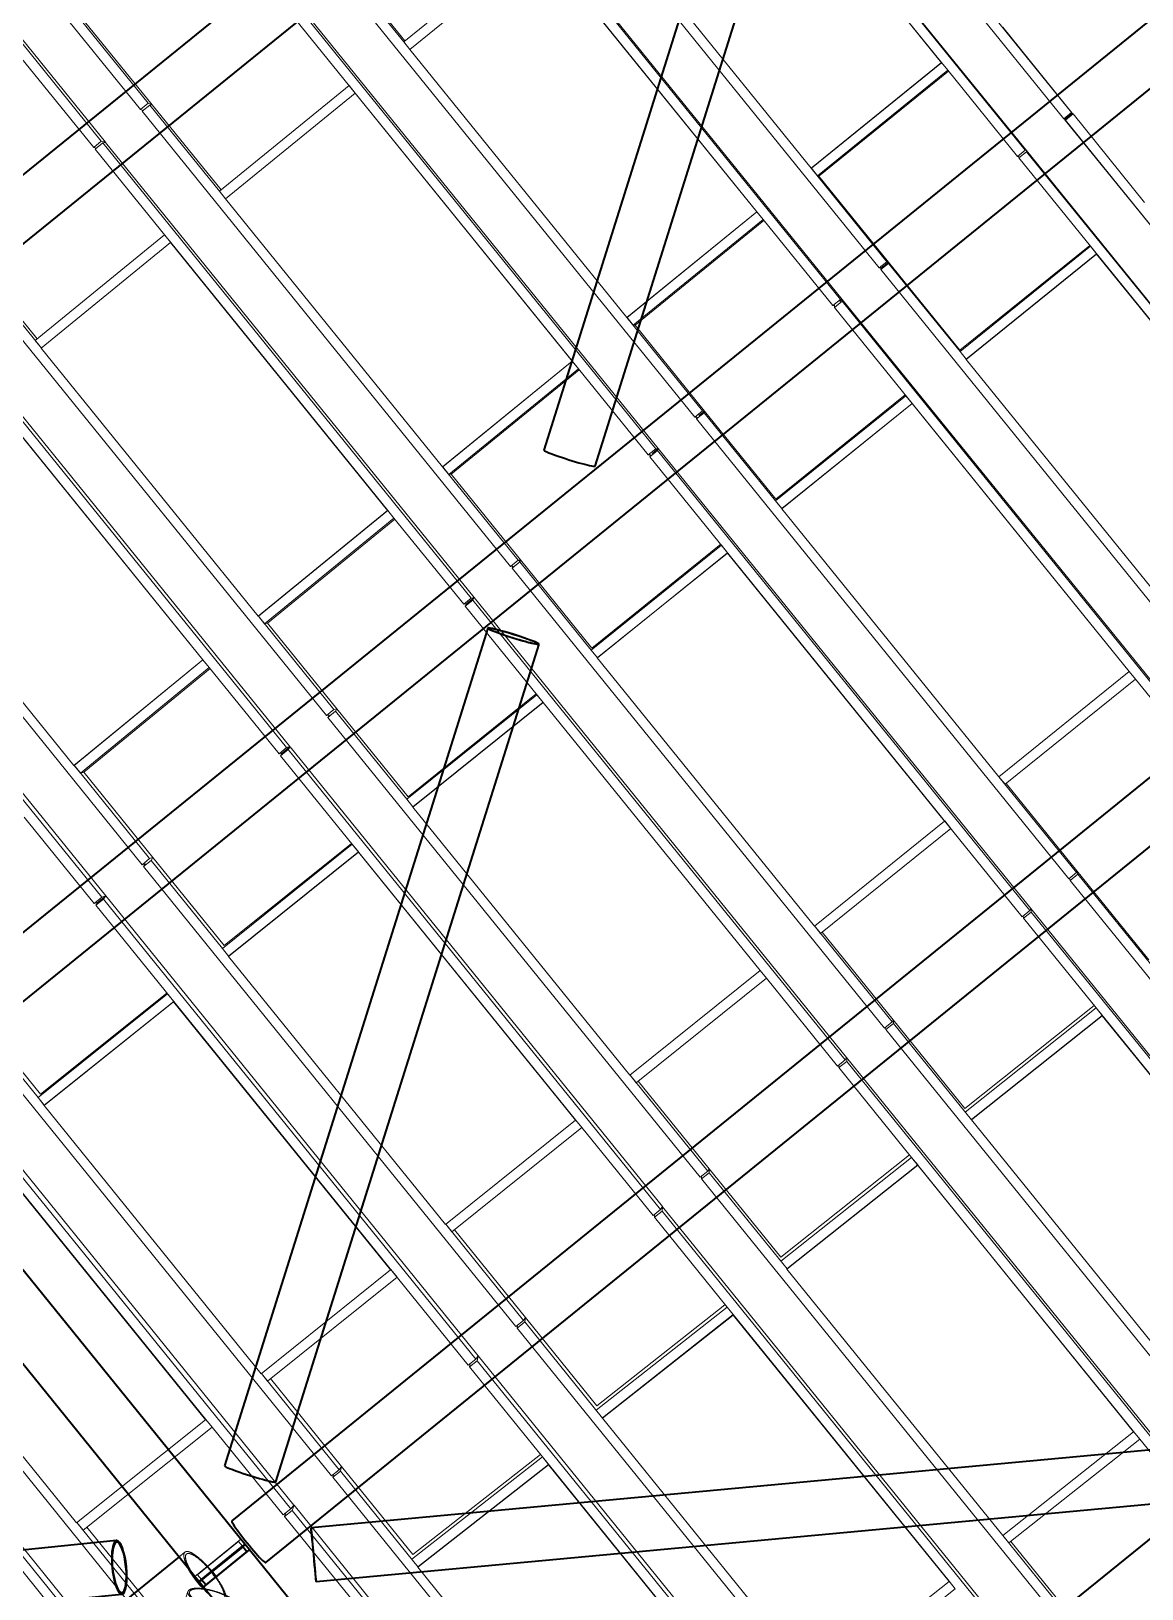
# Model space of a CAD drawing. Header units: millimetres. Extents: x 834681283 to 835686922, y 817551134 to 819407044.
# Drawn here: x 835263870 to 835269501, y 818132411 to 818140307 of the extents above; entities that cross this region are included whole.
import ezdxf

# ---------------------------------------------------------------- set-up
doc = ezdxf.new("R2010")
doc.units = ezdxf.units.MM
doc.header["$LTSCALE"] = 1200
doc.header["$MEASUREMENT"] = 0
doc.linetypes.add('P01-MAGP-P-RF$0$P01_MS_01_N1-FloorPlan-PART2OFUPPERROOFSETTINGOUT$0$BH DASHED2', pattern=[3, 2, -1])
doc.linetypes.add('P01-MAGP-P-RF$0$PHANTOM', pattern=[2.5, 1.25, -0.25, 0.25, -0.25, 0.25, -0.25])
for name, color, linetype, lineweight in [('P01-MAGP-P-RF$0$MMH053__', 253, 'P01-MAGP-P-RF$0$PHANTOM', 40), ('P01-MAGP-P-RF$0$P01_MS_01_N1-FloorPlan-PART2OFUPPERROOFSETTINGOUT$0$S-BEAM', 253, 'Continuous', 35), ('P01-MAGP-P-RF$0$P01_MS_01_N1-FloorPlan-PART2OFUPPERROOFSETTINGOUT$0$S-BEAM-HIDN', 253, 'P01-MAGP-P-RF$0$P01_MS_01_N1-FloorPlan-PART2OFUPPERROOFSETTINGOUT$0$BH DASHED2', 18), ('P01-MAGP-P-RF$0$ROOF MESH HALF TONE$0$A-GLAZ', 253, 'Continuous', 9), ('P01-MAGP-P-RF$0$ROOF MESH HALF TONE$0$A-MASS', 253, 'Continuous', 9)]:
    doc.layers.add(name, color=color, linetype=linetype, lineweight=lineweight)

# ---------------------------------------------------------------- blocks, each defined once
blk = doc.blocks.new('P01-MAGP-P-RF$0$P01_MS_01_N1-FloorPlan-PART2OFUPPERROOFSETTINGOUT$0$Circular Hollow Sections - CHS273x10_PSB97-8466645-PART 2 OF  UPPER ROOF SETTING OUT')
at = {"layer": 'P01-MAGP-P-RF$0$P01_MS_01_N1-FloorPlan-PART2OFUPPERROOFSETTINGOUT$0$S-BEAM'}
for p, q in [((47733.9, 44055), (40651.8, 39096)), ((40808.4, 38872.4), (47890.5, 43831.4))]:
    blk.add_line(p, q, dxfattribs=at)
blk.add_ellipse((40730.1, 38984.2), major_axis=(-78.3, 111.8), ratio=0.07479, start_param=0, end_param=3.141593, dxfattribs=at)
blk = doc.blocks.new('P01-MAGP-P-RF$0$P01_MS_01_N1-FloorPlan-PART2OFUPPERROOFSETTINGOUT$0$Circular Hollow Sections - CHS273x8_PSB100-8474948-PART 2 OF  UPPER ROOF SETTING OUT')
at = {"layer": 'P01-MAGP-P-RF$0$P01_MS_01_N1-FloorPlan-PART2OFUPPERROOFSETTINGOUT$0$S-BEAM'}
for p, q in [((42262.2, 43519.3), (40634.6, 39376.2)), ((40888.7, 39276.4), (42516.3, 43419.4))]:
    blk.add_line(p, q, dxfattribs=at)
for centre, major_axis, start_param, end_param in [((42389.2, 43469.3), (-127, 49.9), 0, 3.141593), ((42389.2, 43469.3), (-127, 49.9), 3.141593, 6.283185), ((42389.2, 43469.3), (-119.6, 47), 0, 3.141593), ((42389.2, 43469.3), (-119.6, 47), 3.141593, 6.283185), ((40761.6, 39326.3), (-127, 49.9), 0, 3.141593)]:
    blk.add_ellipse(centre, major_axis=major_axis, ratio=0.062612, start_param=start_param, end_param=end_param, dxfattribs=at)
blk = doc.blocks.new('P01-MAGP-P-RF$0$P01_MS_01_N1-FloorPlan-PART2OFUPPERROOFSETTINGOUT$0$Circular Hollow Sections - CHS273x10_PSB97-8448791-PART 2 OF  UPPER ROOF SETTING OUT')
at = {"layer": 'P01-MAGP-P-RF$0$P01_MS_01_N1-FloorPlan-PART2OFUPPERROOFSETTINGOUT$0$S-BEAM'}
for p, q in [((46028.2, 46504), (38938, 41539.4)), ((39094.6, 41315.8), (46184.8, 46280.4))]:
    blk.add_line(p, q, dxfattribs=at)
blk = doc.blocks.new('P01-MAGP-P-RF$0$P01_MS_01_N1-FloorPlan-PART2OFUPPERROOFSETTINGOUT$0$Circular Hollow Sections - CHS273x8_PSB100-8473369-PART 2 OF  UPPER ROOF SETTING OUT')
at = {"layer": 'P01-MAGP-P-RF$0$P01_MS_01_N1-FloorPlan-PART2OFUPPERROOFSETTINGOUT$0$S-BEAM'}
for p, q in [((40062.1, 39036.1), (35692, 38900.7)), ((35700.5, 38627.8), (40070.6, 38763.2))]:
    blk.add_line(p, q, dxfattribs=at)
for centre, major_axis, start_param, end_param in [((40066.3, 38899.6), (-4.2, 136.4), 0, 3.141593), ((40066.3, 38899.6), (-4, 128.4), 0, 3.141593), ((40066.3, 38899.6), (-4.2, 136.4), 3.141593, 6.283185), ((40066.3, 38899.6), (-4, 128.4), 3.141593, 6.283185), ((35696.3, 38764.2), (-4.2, 136.4), 0, 3.141593)]:
    blk.add_ellipse(centre, major_axis=major_axis, ratio=0.265551, start_param=start_param, end_param=end_param, dxfattribs=at)
blk = doc.blocks.new('P01-MAGP-P-RF$0$P01_MS_01_N1-FloorPlan-PART2OFUPPERROOFSETTINGOUT$0$Circular Hollow Sections - CHS273x8_PSB100-8474975-PART 2 OF  UPPER ROOF SETTING OUT')
at = {"layer": 'P01-MAGP-P-RF$0$P01_MS_01_N1-FloorPlan-PART2OFUPPERROOFSETTINGOUT$0$S-BEAM'}
for p, q in [((44236.4, 48544.8), (42608.2, 44400)), ((42862.3, 44300.2), (44490.5, 48445))]:
    blk.add_line(p, q, dxfattribs=at)
for centre, major_axis, start_param, end_param in [((44363.5, 48494.9), (-127, 49.9), 0, 3.141593), ((44363.5, 48494.9), (-127, 49.9), 3.141593, 6.283185), ((44363.5, 48494.9), (-119.6, 47), 0, 3.141593), ((44363.5, 48494.9), (-119.6, 47), 3.141593, 6.283185), ((42735.2, 44350.1), (-127, 49.9), 0, 3.141593)]:
    blk.add_ellipse(centre, major_axis=major_axis, ratio=0.063159, start_param=start_param, end_param=end_param, dxfattribs=at)
blk = doc.blocks.new('P01-MAGP-P-RF$0$P01_MS_01_N1-FloorPlan-PART2OFUPPERROOFSETTINGOUT$0$Circular Hollow Sections - CHS273x10_PSB97-8466822-PART 2 OF  UPPER ROOF SETTING OUT')
at = {"layer": 'P01-MAGP-P-RF$0$P01_MS_01_N1-FloorPlan-PART2OFUPPERROOFSETTINGOUT$0$S-BEAM'}
for p, q in [((44312.6, 48946.1), (37209.2, 43972.2)), ((37365.8, 43748.6), (44469.1, 48722.4))]:
    blk.add_line(p, q, dxfattribs=at)
blk = doc.blocks.new('P01-MAGP-P-RF$0$P01_MS_01_N1-FloorPlan-PART2OFUPPERROOFSETTINGOUT$0$Circular Hollow Sections - CHS323_9x12_5_PSB99-8466714-PART 2 OF  UPPER ROOF SETTING OUT')
at = {"layer": 'P01-MAGP-P-RF$0$P01_MS_01_N1-FloorPlan-PART2OFUPPERROOFSETTINGOUT$0$S-BEAM'}
blk.add_line((40372.5, 38931.5), (33298.5, 33978.3), dxfattribs=at)
for major_axis, start_param, end_param in [((-92.9, 132.7), 1.034967, 2.106644), ((-85.7, 122.4), 1.216416, 1.92522), ((-85.7, 122.4), 4.485297, 4.723866), ((-92.9, 132.7), 4.504307, 4.723066)]:
    blk.add_ellipse((40496.9, 38821), major_axis=major_axis, ratio=0.27754, start_param=start_param, end_param=end_param, dxfattribs=at)
at = {"layer": 'P01-MAGP-P-RF$0$P01_MS_01_N1-FloorPlan-PART2OFUPPERROOFSETTINGOUT$0$S-BEAM-HIDN'}
blk.add_line((40404.1, 38953.7), (40372.5, 38931.6), dxfattribs=at)
for major_axis, start_param, end_param in [((-92.9, 132.7), 0, 1.031331), ((-85.7, 122.4), 0, 1.207896), ((-92.9, 132.7), 4.723373, 6.283185), ((-85.7, 122.4), 4.724199, 6.283185), ((-85.7, 122.4), 3.141593, 4.484963), ((-92.9, 132.7), 3.141593, 4.504)]:
    blk.add_ellipse((40496.9, 38821), major_axis=major_axis, ratio=0.27754, start_param=start_param, end_param=end_param, dxfattribs=at)
blk = doc.blocks.new('P01-MAGP-P-RF$0$P01_MS_01_N1-FloorPlan-PART2OFUPPERROOFSETTINGOUT$0$Circular Hollow Sections - CHS273x8_PSB100-8475413-PART 2 OF  UPPER ROOF SETTING OUT')
at = {"layer": 'P01-MAGP-P-RF$0$P01_MS_01_N1-FloorPlan-PART2OFUPPERROOFSETTINGOUT$0$S-BEAM'}
for p, q in [((45727.8, 38698.7), (44076.7, 34466.1)), ((44331, 34366.9), (46037.6, 38741.8))]:
    blk.add_line(p, q, dxfattribs=at)
for centre, major_axis, start_param, end_param in [((45910.4, 38791.4), (-127.2, 49.6), 0.667581, 3.141593), ((45910.4, 38791.4), (-119.7, 46.7), 0.699541, 3.141593), ((45910.4, 38791.4), (-119.7, 46.7), 3.141593, 4.543825), ((45910.4, 38791.4), (-127.2, 49.6), 3.141593, 4.548088), ((44203.9, 34416.5), (-127.2, 49.6), 0, 3.141593)]:
    blk.add_ellipse(centre, major_axis=major_axis, ratio=0.151707, start_param=start_param, end_param=end_param, dxfattribs=at)
at = {"layer": 'P01-MAGP-P-RF$0$P01_MS_01_N1-FloorPlan-PART2OFUPPERROOFSETTINGOUT$0$S-BEAM-HIDN'}
blk.add_line((45783.3, 38841), (45727.8, 38698.7), dxfattribs=at)
for major_axis, start_param, end_param in [((-127.2, 49.6), 0, 0.667217), ((-127.2, 49.6), 4.548452, 6.283185), ((-119.7, 46.7), 0, 0.699154), ((-119.7, 46.7), 4.544212, 6.283185)]:
    blk.add_ellipse((45910.4, 38791.4), major_axis=major_axis, ratio=0.151707, start_param=start_param, end_param=end_param, dxfattribs=at)
blk = doc.blocks.new('P01-MAGP-P-RF$0$P01_MS_01_N1-FloorPlan-PART2OFUPPERROOFSETTINGOUT$0$Circular Hollow Sections - CHS273x10_PSB97-8466649-PART 2 OF  UPPER ROOF SETTING OUT')
at = {"layer": 'P01-MAGP-P-RF$0$P01_MS_01_N1-FloorPlan-PART2OFUPPERROOFSETTINGOUT$0$S-BEAM'}
blk.add_line((49460.9, 41601.9), (42372.8, 36638.8), dxfattribs=at)
blk = doc.blocks.new('P01-MAGP-P-RF$0$P01_MS_01_N1-FloorPlan-PART2OFUPPERROOFSETTINGOUT$0$Circular Hollow Sections - CHS273x8_PSB100-8473504-PART 2 OF  UPPER ROOF SETTING OUT')
at = {"layer": 'P01-MAGP-P-RF$0$P01_MS_01_N1-FloorPlan-PART2OFUPPERROOFSETTINGOUT$0$S-BEAM'}
for p, q in [((40325.5, 38550.7), (38553.8, 34044)), ((38900.8, 34180.5), (40626.1, 38569.3))]:
    blk.add_line(p, q, dxfattribs=at)
for centre, major_axis, start_param, end_param in [((40532.2, 38703.4), (-127, 49.9), 0.793555, 2.013897), ((40532.2, 38703.4), (-119.6, 47), 0.825329, 2.014026), ((38680.8, 33994), (-127, 49.9), 0, 1.909005)]:
    blk.add_ellipse(centre, major_axis=major_axis, ratio=0.313625, start_param=start_param, end_param=end_param, dxfattribs=at)
at = {"layer": 'P01-MAGP-P-RF$0$P01_MS_01_N1-FloorPlan-PART2OFUPPERROOFSETTINGOUT$0$S-BEAM-HIDN'}
for p, q in [((40405.1, 38753.3), (40325.5, 38550.8)), ((40626.1, 38569.3), (40659.2, 38653.4)), ((38807.9, 33944.1), (38900.8, 34180.5))]:
    blk.add_line(p, q, dxfattribs=at)
for centre, major_axis, start_param, end_param in [((40532.2, 38703.4), (-127, 49.9), 3.141593, 6.283185), ((40532.2, 38703.4), (-127, 49.9), 0, 0.793191), ((40532.2, 38703.4), (-119.6, 47), 0, 0.824942), ((40532.2, 38703.4), (-119.6, 47), 3.141593, 6.283185), ((40532.2, 38703.4), (-119.6, 47), 2.014414, 3.141593), ((40532.2, 38703.4), (-127, 49.9), 2.014262, 3.141593), ((38680.8, 33994), (-127, 49.9), 1.90937, 3.141593)]:
    blk.add_ellipse(centre, major_axis=major_axis, ratio=0.313625, start_param=start_param, end_param=end_param, dxfattribs=at)
blk = doc.blocks.new('P01-MAGP-P-RF$0$P01_MS_01_N1-FloorPlan-PART2OFUPPERROOFSETTINGOUT$0$Circular Hollow Sections - CHS273x8_PSB100-8475414-PART 2 OF  UPPER ROOF SETTING OUT')
at = {"layer": 'P01-MAGP-P-RF$0$P01_MS_01_N1-FloorPlan-PART2OFUPPERROOFSETTINGOUT$0$S-BEAM'}
for p, q in [((45528, 39134.4), (41050.2, 39032)), ((41056.4, 38759.1), (45534.2, 38861.5))]:
    blk.add_line(p, q, dxfattribs=at)
for centre, major_axis, start_param, end_param in [((45531.1, 38997.9), (-3.1, 136.5), 3.141593, 6.283185), ((41053.3, 38895.6), (-3.1, 136.5), 0, 1.178449), ((41053.3, 38895.6), (-3.1, 136.5), 3.141593, 6.283185), ((41053.3, 38895.6), (-2.9, 128.5), 0, 0.942478), ((41053.3, 38895.6), (-2.9, 128.5), 5.370229, 6.283185), ((41053.3, 38895.6), (-2.9, 128.5), 1.005361, 2.136232), ((41053.3, 38895.6), (-3.1, 136.5), 1.963144, 3.141593), ((41053.3, 38895.6), (-2.9, 128.5), 2.199115, 3.141593), ((41053.3, 38895.6), (-2.9, 128.5), 3.141593, 4.054549)]:
    blk.add_ellipse(centre, major_axis=major_axis, ratio=0.004606, start_param=start_param, end_param=end_param, dxfattribs=at)
at = {"layer": 'P01-MAGP-P-RF$0$P01_MS_01_N1-FloorPlan-PART2OFUPPERROOFSETTINGOUT$0$S-BEAM-HIDN'}
for centre, start_param, end_param in [((45531.1, 38997.9), 5.164296, 5.277825), ((41053.3, 38895.6), 5.164296, 5.277825), ((45531.1, 38997.9), 4.146953, 4.260482), ((41053.3, 38895.6), 4.146953, 4.260482)]:
    blk.add_ellipse(centre, major_axis=(-2.9, 128.5), ratio=0.004606, start_param=start_param, end_param=end_param, dxfattribs=at)
blk = doc.blocks.new('P01-MAGP-P-RF$0$ROOF MESH HALF TONE')
at = {"layer": 'P01-MAGP-P-RF$0$ROOF MESH HALF TONE$0$A-GLAZ', "lineweight": 5}
for p, q in [((38969.2, 48721.5), (40689.3, 46264.6)), ((38758.4, 48576), (40479.4, 46118.3)), ((40500.7, 46110.9), (38779.7, 48568.6)), ((43652.5, 48323.2), (45355, 45891.6)), ((43444.5, 48178.6), (45147.9, 45746.3)), ((45154.5, 45744.4), (43451.2, 48176.7)), ((43403.6, 48149.9), (44756.2, 46218.5)), ((42666.9, 47634), (44369.4, 45202.3)), ((43752.7, 47650.8), (44755.8, 46218.4)), ((44756.4, 46218.2), (43753.3, 47650.6)), ((42417.6, 47460.2), (43770.1, 45529)), ((42458.5, 47489), (44161.7, 45056.8)), ((44171.1, 45055.9), (42467.8, 47488.1)), ((44060.3, 45730.3), (43057.6, 47162.6)), ((42044.1, 46513.3), (42738.2, 47001.8)), ((41681.6, 46944.7), (43384.2, 44512.9)), ((41722.4, 46973.4), (42044.4, 46513.5)), ((41732, 46972.3), (42050.3, 46517.7)), ((42072.3, 46472.7), (42766.3, 46961.2)), ((42766.3, 46961.2), (43769.2, 45529.1)), ((43770.1, 45529), (42767.2, 46961.1)), ((40368.9, 46809.1), (40729.9, 46293.6)), ((40417.4, 46758.5), (40749.1, 46284.8)), ((41431.7, 46770.3), (42812.4, 44798.6)), ((41472.4, 46799), (43175.6, 44366.9)), ((43187.5, 44367.4), (41484.4, 46799.5)), ((40101.4, 46571.3), (40439, 46089.2)), ((42044.1, 46513.3), (42072.5, 46472.9)), ((43074.9, 45040.6), (42072.3, 46472.7)), ((45046.3, 46419.7), (45396, 45920.3)), ((45079.1, 46375.3), (45400.1, 45916.9)), ((40689.3, 46264.6), (40729.9, 46293.6)), ((40737.3, 46284), (40696.6, 46255.3)), ((40729.9, 46293.6), (40749.1, 46284.8)), ((40749.4, 46284.4), (40737.3, 46284)), ((40737.3, 46284), (41059.6, 45823.7)), ((40749.4, 46284.4), (41067.9, 45829.5)), ((41059.5, 45823.6), (41752.2, 46312.3)), ((41780.8, 46271.4), (41752.2, 46312.3)), ((40701.7, 46258.9), (40689.3, 46264.6)), ((40696.6, 46255.3), (42399.3, 43823.4)), ((41087.2, 45782.8), (41780, 46271.4)), ((41781, 46271.4), (41780, 46271.4)), ((41780, 46271.4), (42782.7, 44839.5)), ((44755.8, 46218.4), (44060.3, 45730.3)), ((44060.9, 45730.1), (44756.4, 46218.2)), ((44061.3, 45730.4), (44756.8, 46218.5)), ((44756.4, 46218.2), (44755.8, 46218.4)), ((44785.5, 46177.6), (44756.8, 46218.5)), ((40439, 46089.2), (40479.4, 46118.3)), ((40479.4, 46118.3), (40500.7, 46110.9)), ((44090, 45689.5), (44785.5, 46177.6)), ((44788.3, 46172.6), (44096.3, 45687)), ((44785.1, 46177.3), (45107, 45717.6)), ((40452.2, 46084.6), (40439, 46089.2)), ((40486.3, 46108.8), (40445.6, 46080)), ((40445.6, 46080), (41797.3, 44149.7)), ((40500.8, 46110.7), (40486.3, 46108.8)), ((40486.3, 46108.8), (42189.3, 43676.7)), ((42203.8, 43678.7), (40500.8, 46110.7)), ((45355, 45891.6), (45396, 45920.3)), ((45359.1, 45888.2), (45355, 45891.6)), ((45400.1, 45916.9), (45359.1, 45888.2)), ((45359.2, 45888.1), (45400.1, 45916.8)), ((45363, 45883.4), (45359.2, 45888.1)), ((47080.1, 43430.4), (45359.2, 45888.1)), ((45404, 45912.1), (45363, 45883.4)), ((45363, 45883.4), (47084, 43425.6)), ((45396, 45920.3), (45400.1, 45916.9)), ((45400.1, 45916.8), (45404, 45912.1)), ((45404, 45912.1), (45734.5, 45440)), ((41059.5, 45823.6), (41087.8, 45783.2)), ((42089.8, 44350.8), (41087.2, 45782.8)), ((44060.9, 45730.1), (44060.3, 45730.3)), ((44060.6, 45730.5), (44410.3, 45231)), ((44061.3, 45730.4), (44090, 45689.5)), ((45107, 45717.6), (45147.9, 45746.3)), ((45155.4, 45737.7), (45114.4, 45709.1)), ((45147.9, 45746.3), (45154.5, 45744.3)), ((45154.5, 45744.4), (45155.4, 45737.7)), ((46875.1, 43287.1), (45154.5, 45744.4)), ((45155.4, 45737.7), (46876, 43280.4)), ((44090, 45689.5), (44096.3, 45687)), ((44096.3, 45687), (44417.2, 45228.6)), ((45113.6, 45715.6), (45107, 45717.6)), ((45114.4, 45709.1), (45113.5, 45715.7)), ((45114.4, 45709.1), (46476.3, 43764.2)), ((39711.8, 45565.9), (41414.6, 43133.9)), ((39752.4, 45594.6), (40103.3, 45093.4)), ((39767, 45596.5), (40085.7, 45141.4)), ((40075, 45133.8), (40766, 45622.4)), ((40102.4, 45092.8), (40793.5, 45581.3)), ((40794.6, 45581.5), (40766, 45622.4)), ((40794.7, 45581.5), (40793.5, 45581.3)), ((40793.5, 45581.3), (41796.1, 44149.5)), ((41797.3, 44149.7), (40794.7, 45581.5)), ((43769.2, 45529.1), (43074.9, 45040.6)), ((43075.7, 45040.5), (43770.1, 45529)), ((43076, 45040.7), (43770.3, 45529.2)), ((43104.6, 44999.8), (43799, 45488.3)), ((43802.3, 45483), (43113.8, 44998.6)), ((43770.1, 45529), (43769.2, 45529.1)), ((43799, 45488.3), (43770.3, 45529.2)), ((43798.7, 45488.1), (44120.9, 45028)), ((39499.5, 45418), (41202.5, 42985.9)), ((41219.8, 42989.8), (39516.8, 45421.8)), ((39459, 45389.2), (40810.3, 43459.4)), ((44369.4, 45202.3), (44410.3, 45231)), ((44376.3, 45199.9), (44369.4, 45202.3)), ((44417.2, 45228.6), (44376.3, 45199.9)), ((44376.3, 45199.9), (44417.3, 45228.5)), ((44377.1, 45193.3), (44376.3, 45199.9)), ((44418.1, 45222), (44377.1, 45193.3)), ((44377.1, 45193.3), (46097.9, 42735.7)), ((44410.3, 45231), (44417.2, 45228.6)), ((44417.3, 45228.5), (44747.4, 44757.1)), ((44417.3, 45228.5), (44418.1, 45222)), ((44418.1, 45222), (44748.3, 44750.5)), ((45441.4, 45242), (44747.4, 44757.1)), ((44748.1, 44750.4), (45444.7, 45237.1)), ((44776.8, 44709.4), (45473.3, 45196.2)), ((45473.5, 45196.3), (44776.9, 44709.5)), ((44777, 44709), (45473.5, 45195.7)), ((45473.3, 45196.2), (45444.7, 45237.1)), ((45473.5, 45196.3), (45473.5, 45195.7)), ((45473.5, 45195.7), (46476.4, 43763.5)), ((40075, 45133.8), (40103.3, 45093.4)), ((41105, 43660.9), (40102.4, 45092.8)), ((43075.7, 45040.5), (43074.9, 45040.6)), ((43075.4, 45041), (43425, 44541.6)), ((43076, 45040.7), (43104.6, 44999.8)), ((44120.9, 45028), (44161.7, 45056.8)), ((44130.3, 45027.2), (44120.9, 45028)), ((44169.1, 45047.4), (44128.2, 45018.8)), ((44128.2, 45018.8), (44130.2, 45027.3)), ((44128.2, 45018.8), (45490.4, 43073.4)), ((44171.1, 45055.9), (44157.5, 45046.4)), ((44161.7, 45056.8), (44171.1, 45055.9)), ((44168.6, 45054.1), (44171.2, 45055.9)), ((44171.2, 45055.9), (44169.1, 45047.4)), ((44169.1, 45047.4), (45889.9, 42590)), ((45891.9, 42598.5), (44171.2, 45055.9)), ((43104.6, 44999.8), (43113.8, 44998.6)), ((43113.8, 44998.6), (43434.6, 44540.5)), ((38727, 44876.4), (40429.8, 42444.4)), ((39806.3, 44890.8), (40808.9, 43459)), ((40810.4, 43459.3), (39807.8, 44891.1)), ((42782.7, 44839.5), (42089.8, 44350.8)), ((42090.8, 44350.9), (42783.7, 44839.5)), ((42091, 44351), (42783.9, 44839.6)), ((42119.6, 44310.1), (42812.5, 44798.7)), ((42816.2, 44793.2), (42131.5, 44310.4)), ((42783.7, 44839.5), (42782.7, 44839.5)), ((42812.5, 44798.7), (42783.9, 44839.6)), ((42812.4, 44798.6), (43134.8, 44338.2)), ((38511.8, 44726.5), (40214.8, 42294.5)), ((40235.4, 42300.5), (38532.3, 44732.6)), ((44748.1, 44750.4), (44776.8, 44709.4)), ((44777, 44709), (44776.9, 44709.5)), ((45779.8, 43276.7), (44777, 44709)), ((43384.2, 44512.9), (43425, 44541.6)), ((43404.6, 44519.4), (43434.7, 44540.4)), ((43434.6, 44540.5), (43407.7, 44521.6)), ((43425, 44541.6), (43434.6, 44540.5)), ((43434.7, 44540.4), (43432.6, 44532)), ((43434.7, 44540.4), (43764.5, 44069.4)), ((43762.4, 44060.9), (44458.8, 44546.6)), ((44455.6, 44551.3), (43764.5, 44069.4)), ((44487.5, 44505.6), (44458.8, 44546.6)), ((43393.7, 44511.8), (43384.2, 44512.9)), ((43432.6, 44532), (43391.6, 44503.4)), ((43391.6, 44503.4), (43393.7, 44511.8)), ((43391.6, 44503.4), (45112.4, 42045.9)), ((43432.6, 44532), (43762.4, 44060.9)), ((43790.9, 44019.3), (44487.3, 44505)), ((43791, 44020), (44487.5, 44505.6)), ((44487.5, 44505.7), (43791.1, 44020)), ((44487.5, 44505.7), (44487.3, 44505)), ((44487.3, 44505), (45490.3, 43072.7)), ((40120.1, 42970.8), (39117.6, 44402.6)), ((42090.8, 44350.9), (42089.8, 44350.8)), ((42090.5, 44351.3), (42440, 43852.1)), ((42091, 44351), (42119.6, 44310.1)), ((42119.6, 44310.1), (42131.5, 44310.4)), ((42131.5, 44310.4), (42452.1, 43852.5)), ((43134.8, 44338.2), (43175.6, 44366.9)), ((43146.8, 44338.6), (43134.8, 44338.2)), ((43183, 44357), (43142.1, 44328.5)), ((43142.1, 44328.5), (43146.8, 44338.7)), ((43142.1, 44328.5), (44862.8, 41871.1)), ((43187.5, 44367.4), (43155.5, 44344.8)), ((43162.3, 44349.5), (43187.7, 44367.2)), ((43175.6, 44366.9), (43187.5, 44367.4)), ((43187.7, 44367.2), (43183, 44357)), ((43183, 44357), (44903.7, 41899.6)), ((44908.4, 41909.8), (43187.7, 44367.2)), ((41796.1, 44149.5), (41105, 43660.9)), ((41106.2, 43661.1), (41797.3, 44149.7)), ((41106.3, 43661.1), (41797.4, 44149.7)), ((41797.3, 44149.7), (41796.1, 44149.5)), ((41826, 44108.8), (41797.4, 44149.7)), ((41134.9, 43620.2), (41826, 44108.8)), ((41829.9, 44103.2), (41149.4, 43622.1)), ((41826, 44108.8), (42148.6, 43648)), ((43762.4, 44060.9), (43791, 44020)), ((43766.9, 44054.6), (43791.4, 44019.6)), ((43790.9, 44019.3), (43791.1, 44020)), ((44793.8, 42586.9), (43790.9, 44019.3)), ((42399.3, 43823.4), (42440, 43852.1)), ((42447.4, 43842.3), (42406.5, 43813.8)), ((42440, 43852.1), (42452.1, 43852.5)), ((42443, 43846.1), (42452.1, 43852.4)), ((42452.1, 43852.5), (42443.5, 43846.4)), ((42452.1, 43852.4), (42447.4, 43842.3)), ((42447.4, 43842.3), (42777, 43371.6)), ((42452.1, 43852.4), (42781.7, 43381.7)), ((42776.9, 43371.5), (43472.9, 43855.9)), ((43469.7, 43860.6), (42781.7, 43381.7)), ((43501.6, 43815), (43472.9, 43855.9)), ((42411.3, 43823.7), (42399.3, 43823.4)), ((42406.5, 43813.8), (42411.2, 43823.9)), ((42406.5, 43813.8), (44127.2, 41356.2)), ((42805.3, 43329.8), (43501.2, 43814.2)), ((42805.6, 43330.6), (43501.6, 43815)), ((43501.6, 43815), (42805.7, 43330.6)), ((43501.6, 43815), (43501.2, 43814.2)), ((43501.2, 43814.2), (44504.2, 42381.9)), ((42148.6, 43648), (42189.3, 43676.7)), ((42196.8, 43666.5), (42155.9, 43638.1)), ((42203.8, 43678.7), (42163.1, 43649.9)), ((42167.6, 43653.1), (42204, 43678.4)), ((42189.3, 43676.7), (42203.8, 43678.7)), ((42204, 43678.4), (42196.8, 43666.5)), ((42196.8, 43666.5), (43917.5, 41209.2)), ((43924.8, 41221), (42204, 43678.4)), ((41106.2, 43661.1), (41105, 43660.9)), ((41105.9, 43661.6), (41455.2, 43162.6)), ((41106.3, 43661.1), (41134.9, 43620.2)), ((41134.9, 43620.2), (41149.4, 43622.1)), ((41149.4, 43622.1), (41469.8, 43164.6)), ((42163.1, 43649.9), (42148.6, 43648)), ((42155.9, 43638.1), (42163.1, 43649.9)), ((42155.9, 43638.1), (43518.6, 41692.1)), ((40808.9, 43459), (40120.1, 42970.8)), ((40121.6, 42971.2), (40810.4, 43459.3)), ((40121.7, 42971.2), (40810.4, 43459.4)), ((40810.4, 43459.3), (40808.9, 43459)), ((40839, 43418.5), (40810.4, 43459.4)), ((40150.3, 42930.3), (40839, 43418.5)), ((40843, 43412.8), (40167.6, 42934.1)), ((40839, 43418.4), (41162, 42957.2)), ((42776.9, 43371.5), (42805.6, 43330.6)), ((42805.3, 43329.8), (42805.7, 43330.6)), ((43808.2, 41897.4), (42805.3, 43329.8)), ((41414.6, 43133.9), (41455.2, 43162.6)), ((41429.1, 43135.8), (41414.6, 43133.9)), ((41462.5, 43152.8), (41421.6, 43124.4)), ((41421.6, 43124.4), (41428.9, 43136.1)), ((41421.6, 43124.4), (43142.3, 40666.8)), ((41455.2, 43162.6), (41469.8, 43164.6)), ((41469.8, 43164.6), (41462.5, 43152.8)), ((41462.5, 43152.8), (41791.8, 42682.4)), ((41469.8, 43164.6), (41799.1, 42694.2)), ((41791.8, 42682.3), (42486.9, 43165.3)), ((42483.8, 43169.9), (41799.1, 42694.2)), ((41819.9, 42640.4), (42515, 43123.4)), ((41820.4, 42641.4), (42515.5, 43124.3)), ((42515.6, 43124.4), (41820.5, 42641.4)), ((42515.5, 43124.3), (42486.9, 43165.3)), ((42515.6, 43124.4), (42515, 43123.4)), ((42515, 43123.4), (43518, 41691)), ((45490.3, 43072.7), (44793.8, 42586.9)), ((45490.4, 43073.4), (45490.3, 43072.7)), ((45519.2, 43032.5), (45490.5, 43073.4)), ((40121.6, 42971.2), (40120.1, 42970.8)), ((40121.3, 42971.6), (40470.3, 42473.1)), ((40121.7, 42971.2), (40150.3, 42930.3)), ((41162, 42957.2), (41202.5, 42985.9)), ((41179.3, 42961), (41162, 42957.2)), ((41210, 42975.7), (41169.1, 42947.4)), ((41169.1, 42947.4), (41179.3, 42961)), ((41219.8, 42989.8), (41179.3, 42961)), ((41182.7, 42963.4), (41220.1, 42989.3)), ((41202.5, 42985.9), (41219.8, 42989.8)), ((41220.1, 42989.3), (41210, 42975.7)), ((41210, 42975.7), (42930.7, 40518.3)), ((42940.9, 40532), (41220.1, 42989.3)), ((44822.7, 42546.8), (45519.2, 43032.5)), ((45519.1, 43032.5), (45848.9, 42561.5)), ((40150.3, 42930.3), (40167.6, 42934.1)), ((40167.6, 42934.1), (40487.7, 42476.9)), ((41169.1, 42947.4), (42532.1, 41001)), ((39851.1, 42727.6), (40174.5, 42265.8)), ((41791.8, 42682.3), (41820.4, 42641.4)), ((41819.9, 42640.4), (41820.5, 42641.4)), ((42822.8, 41208), (41819.9, 42640.4)), ((44794.3, 42587.3), (44822.7, 42546.8)), ((44794.3, 42587.3), (45153.3, 42074.4)), ((44828, 42550.5), (45155.4, 42082.8)), ((40429.8, 42444.4), (40470.3, 42473.1)), ((40447.2, 42448.2), (40429.8, 42444.4)), ((40477.5, 42463.3), (40436.7, 42434.9)), ((40436.7, 42434.9), (40446.9, 42448.6)), ((40436.7, 42434.9), (42157.4, 39977.4)), ((40470.3, 42473.1), (40487.7, 42476.9)), ((40487.7, 42476.9), (40477.5, 42463.3)), ((40477.5, 42463.3), (40806.6, 41993.2)), ((40487.7, 42476.9), (40816.8, 42006.8)), ((40806.6, 41993.1), (41500.3, 42474.3)), ((41497.3, 42478.7), (40816.8, 42006.8)), ((40834.4, 41951.1), (41528.2, 42432.2)), ((40835.2, 41952.2), (41529, 42433.3)), ((41529.1, 42433.4), (40835.3, 41952.2)), ((41529, 42433.3), (41500.3, 42474.3)), ((41529.1, 42433.4), (41528.2, 42432.2)), ((41528.2, 42432.2), (42531.2, 40999.8)), ((44504.2, 42381.9), (43808.2, 41897.4)), ((43837.3, 41857.4), (44533.3, 42341.8)), ((44504.6, 42382.7), (44504.2, 42381.9)), ((44533.3, 42341.8), (44504.6, 42382.8)), ((40174.5, 42265.8), (40214.8, 42294.5)), ((40195, 42271.9), (40174.5, 42265.8)), ((40222.3, 42284.2), (40181.6, 42256.1)), ((40181.6, 42256.1), (40195, 42271.9)), ((40181.6, 42256.1), (41902.4, 39798.7)), ((40235.4, 42300.5), (40195, 42271.9)), ((40200, 42275.3), (40235.7, 42300)), ((40214.8, 42294.5), (40235.4, 42300.5)), ((40235.7, 42300), (40222.3, 42284.2)), ((40222.3, 42284.2), (41943.1, 39826.8)), ((41956.5, 39842.7), (40235.7, 42300)), ((45112.4, 42045.9), (45153.3, 42074.4)), ((45118.2, 42037.8), (45115.8, 42048.2)), ((45159.3, 42066.2), (45118.2, 42037.8)), ((45118.2, 42037.8), (46838.9, 39580.4)), ((45153.3, 42074.4), (45155.4, 42082.8)), ((45155.4, 42082.8), (45487.3, 41608.8)), ((45155.4, 42082.8), (45159.3, 42066.2)), ((45159.3, 42066.2), (45520.5, 41550.3)), ((40806.6, 41993.1), (40835.2, 41952.2)), ((40834.4, 41951.1), (40835.3, 41952.2)), ((41837.4, 40518.6), (40834.4, 41951.1)), ((43808.9, 41897.9), (43837.3, 41857.4)), ((43808.9, 41897.9), (44168.1, 41384.7)), ((43845.2, 41862.9), (44172.8, 41394.9)), ((44862.8, 41871.1), (44903.7, 41899.6)), ((44868.8, 41862.9), (44868, 41874.7)), ((44909.9, 41891.2), (44868.8, 41862.9)), ((44868.8, 41862.9), (45203.9, 41384.3)), ((44903.7, 41899.6), (44908.4, 41909.8)), ((44908.6, 41909.6), (44909.9, 41891.2)), ((46629.3, 39452.1), (44908.6, 41909.6)), ((44909.9, 41891.2), (46630.6, 39433.7)), ((39492.5, 41773.7), (39821.4, 41304)), ((39506, 41789.5), (39834.8, 41319.8)), ((39821.4, 41303.9), (40513.1, 41782.6)), ((40510, 41787), (39834.8, 41319.8)), ((40541.7, 41741.7), (40513.1, 41782.6)), ((39451.8, 41745.5), (41172.5, 39288)), ((39848.9, 41261.7), (40540.6, 41740.4)), ((39850, 41263), (40541.7, 41741.7)), ((40541.8, 41741.7), (39850.1, 41263)), ((40541.8, 41741.7), (40540.6, 41740.4)), ((40540.6, 41740.4), (41543.7, 40307.9)), ((43518, 41691), (42822.8, 41208)), ((42852.2, 41168.1), (43547.4, 41651.2)), ((43518.6, 41692), (43518, 41691)), ((43547.4, 41651.2), (43518.7, 41692.1)), ((43547.3, 41651.1), (43876.6, 41180.8)), ((39193.1, 41564), (40556.6, 39616.9)), ((39233.6, 41592), (40954.4, 39134.7)), ((40971.6, 39153), (39250.7, 41610.3)), ((44127.2, 41356.2), (44168.1, 41384.7)), ((44174.1, 41376.5), (44133, 41348.2)), ((44168.1, 41384.7), (44172.9, 41394.9)), ((44172.8, 41394.9), (44174.1, 41376.5)), ((44172.9, 41394.8), (44504.2, 40921.7)), ((44174.1, 41376.5), (44534.8, 40861.4)), ((45194.8, 41397.3), (44504.2, 40921.7)), ((44505.5, 40903.3), (45203.9, 41384.3)), ((45232.4, 41343.6), (45203.9, 41384.3)), ((45203.9, 41384.3), (46589.5, 39405.4)), ((39821.4, 41303.9), (39850, 41263)), ((44133, 41348.2), (44132.2, 41359.7)), ((44133, 41348.2), (45853.8, 38890.7)), ((44534, 40862.6), (45232.4, 41343.6)), ((45232.4, 41343.6), (44534, 40862.6)), ((44534.1, 40861), (45232.5, 41342)), ((45232.4, 41343.6), (45232.5, 41342)), ((45232.5, 41342), (46229.8, 39917.8)), ((39832.4, 41288.2), (39850.3, 41262.7)), ((39848.9, 41261.7), (39850.1, 41263)), ((40851.9, 39829.2), (39848.9, 41261.7)), ((43917.5, 41209.2), (43924.8, 41221)), ((43925, 41220.7), (43923.9, 41200.6)), ((45645.7, 38763.3), (43925, 41220.7)), ((42823.7, 41208.6), (43183.2, 40695.2)), ((42823.8, 41208.6), (42852.2, 41168.1)), ((42862.6, 41175.3), (43190.5, 40707)), ((43876.6, 41180.8), (43917.5, 41209.2)), ((43923.9, 41200.6), (43882.8, 41172.5)), ((43882.8, 41172.5), (43883.5, 41185.6)), ((43882.8, 41172.5), (44218.5, 40693.1)), ((43923.9, 41200.6), (45644.6, 38743.2)), ((38467.1, 41056.2), (40187.8, 38598.6)), ((39552.1, 41047.8), (40555.2, 39615.3)), ((42531.2, 40999.8), (41837.4, 40518.6)), ((42532.1, 41001), (42531.2, 40999.8)), ((42560.8, 40960.1), (42532.2, 41001)), ((39986.2, 38463), (38265.3, 40920.2)), ((41867, 40478.9), (42560.8, 40960.1)), ((42560.8, 40960), (42889.9, 40490)), ((38204.1, 40871.6), (39925, 38414.5)), ((38244.4, 40899.4), (39965.3, 38442.2)), ((44534.1, 40861), (44534, 40862.6)), ((45531.4, 39436.7), (44534.1, 40861)), ((43142.3, 40666.8), (43183.2, 40695.2)), ((43189.3, 40686.9), (43148.2, 40658.8)), ((43148.2, 40658.8), (43148.9, 40671.4)), ((43183.2, 40695.2), (43190.5, 40707)), ((43190.4, 40707), (43189.3, 40686.9)), ((43189.3, 40686.9), (43549.3, 40172.7)), ((43190.5, 40707), (43521.2, 40234.6)), ((43520, 40214.5), (44218.4, 40693.1)), ((44209.3, 40706.1), (43521.2, 40234.6)), ((44246.9, 40652.4), (44218.4, 40693.1)), ((44218.5, 40693.1), (45244.2, 39228.1)), ((43148.2, 40658.8), (44868.9, 38201.3)), ((43548.4, 40172.1), (44246.8, 40650.7)), ((43548.5, 40173.8), (44246.9, 40652.4)), ((44246.9, 40652.4), (43548.5, 40173.8)), ((44246.9, 40652.4), (44246.8, 40650.7)), ((44246.8, 40650.7), (45244.2, 39226.4)), ((39866.4, 39139.8), (38863.4, 40572.4)), ((41838.5, 40519.4), (42198.2, 40005.7)), ((41838.6, 40519.4), (41867, 40478.9)), ((42889.9, 40490), (42930.7, 40518.3)), ((42937.2, 40509.6), (42896.1, 40481.7)), ((42930.7, 40518.3), (42940.9, 40532)), ((42941.2, 40531.6), (42937.2, 40509.6)), ((42937.2, 40509.6), (44657.9, 38052.2)), ((44661.9, 38074.2), (42941.2, 40531.6)), ((41880.2, 40488), (42208.4, 40019.3)), ((42896.1, 40481.7), (42898.7, 40496.1)), ((42896.1, 40481.7), (43232.4, 40001.4)), ((41543.7, 40307.9), (40851.9, 39829.2)), ((41544.8, 40309.3), (41543.7, 40307.9)), ((41573.6, 40268.4), (41544.9, 40309.3)), ((40881.8, 39789.6), (41573.6, 40268.4)), ((43548.4, 40172.1), (43548.5, 40173.8)), ((44545.7, 38747.8), (43548.4, 40172.1)), ((42157.4, 39977.4), (42198.2, 40005.7)), ((42204.3, 39997.4), (42163.2, 39969.4)), ((42163.2, 39969.4), (42165.8, 39983.2)), ((42163.2, 39969.4), (43884, 37511.9)), ((42198.2, 40005.7), (42208.4, 40019.3)), ((42208.3, 40019.3), (42204.3, 39997.4)), ((42204.3, 39997.4), (42563.7, 39484.1)), ((42208.4, 40019.3), (42538.4, 39547.9)), ((42534.4, 39525.9), (43232.4, 40001.4)), ((43221.5, 40013.2), (42538.4, 39547.9)), ((42562.6, 39483.3), (43260.6, 39958.8)), ((42562.9, 39485.2), (43260.9, 39960.7)), ((43260.9, 39960.7), (42562.9, 39485.2)), ((43260.9, 39960.7), (43232.4, 40001.4)), ((43260.9, 39960.7), (43260.6, 39958.8)), ((43260.6, 39958.8), (44257.9, 38534.5)), ((43260.9, 39960.7), (44258.3, 38536.4)), ((44258.3, 38536.4), (43260.9, 39960.7)), ((40853.3, 39830.1), (41213.2, 39316.1)), ((40853.4, 39830.2), (40881.8, 39789.6)), ((40898.2, 39801), (41226.7, 39331.9)), ((41902.4, 39798.7), (41943.1, 39826.8)), ((41949.6, 39818), (41908.6, 39790.3)), ((41908.6, 39790.3), (41913.4, 39806.3)), ((41943.1, 39826.8), (41956.5, 39842.7)), ((41956.9, 39842.2), (41949.6, 39818)), ((41949.6, 39818), (43670.3, 37360.7)), ((43677.6, 37384.8), (41956.9, 39842.2)), ((41908.6, 39790.3), (42245.7, 39308.9)), ((40555.2, 39615.3), (39866.4, 39139.8)), ((39896.6, 39100.5), (40585.4, 39576)), ((40556.6, 39616.9), (40555.2, 39615.3)), ((40585.4, 39576), (40556.7, 39616.9)), ((40585.3, 39576), (40913.9, 39106.7)), ((42562.6, 39483.3), (42562.9, 39485.2)), ((43559.9, 38059), (42562.6, 39483.3)), ((41213.2, 39316.1), (41226.7, 39331.9)), ((41226.6, 39331.9), (41219.3, 39307.8)), ((41226.6, 39331.9), (41555.9, 38861.6)), ((41172.5, 39288), (41213.2, 39316.1)), ((41219.3, 39307.8), (41178.3, 39280)), ((41178.3, 39280), (41182.8, 39295.1)), ((41178.3, 39280), (42899.1, 36822.5)), ((41219.3, 39307.8), (41577.9, 38795.6)), ((41548.6, 38837.4), (42245.7, 39308.9)), ((42236.5, 39322), (41555.9, 38861.6)), ((41576.5, 38794.7), (42273.5, 39266.2)), ((41577.1, 38796.7), (42274.2, 39268.2)), ((42274.2, 39268.2), (41577.1, 38796.7)), ((42274.1, 39268.2), (42245.7, 39308.9)), ((42245.7, 39308.9), (43271.5, 37843.9)), ((42274.2, 39268.2), (42273.5, 39266.2)), ((42273.5, 39266.2), (43270.9, 37841.8)), ((45244.2, 39226.4), (44545.7, 38747.8)), ((44574.3, 38708.8), (45272.8, 39187.4)), ((45244.3, 39228.1), (45244.2, 39226.4)), ((45272.8, 39187.4), (45244.3, 39228.1)), ((45272.7, 39187.4), (45603.5, 38715.1)), ((39868.2, 39141), (39896.6, 39100.5)), ((39868.2, 39141), (40228.3, 38626.6)), ((39916.7, 39114.4), (40245.4, 38644.8)), ((40913.9, 39106.7), (40954.4, 39134.7)), ((40961.1, 39125.8), (40920.2, 39098.4)), ((40920.2, 39098.4), (40927.5, 39116.1)), ((40920.2, 39098.4), (41258.1, 38615.8)), ((40954.4, 39134.7), (40971.6, 39153)), ((40972, 39152.4), (40961.1, 39125.8)), ((40961.1, 39125.8), (42681.8, 36668.5)), ((40969.4, 39150.6), (40972, 39152.4)), ((42692.8, 36695.1), (40972, 39152.4)), ((41576.5, 38794.7), (41577.1, 38796.7)), ((42573.8, 37370.3), (41576.5, 38794.7)), ((44546.6, 38748.4), (44574.3, 38708.8)), ((44546.6, 38748.4), (44910, 38229.4)), ((44584.6, 38715.9), (44911.2, 38249.5)), ((44257.9, 38534.5), (43559.9, 38059)), ((44258.3, 38536.4), (44257.9, 38534.5)), ((44286.8, 38495.7), (44258.3, 38536.4)), ((43588.7, 38020.2), (44286.8, 38495.7))]:
    blk.add_line(p, q, dxfattribs=at)
at = {"layer": 'P01-MAGP-P-RF$0$ROOF MESH HALF TONE$0$A-MASS', "lineweight": 5}
for points, knots in [([(26562.4, 74606.9), (26761.6, 74322.5), (27146.8, 73772.4), (27692.3, 72993.3), (28212.8, 72249.9), (28631.9, 71651.3), (28962.1, 71179.8), (29208.1, 70828.5), (29453.3, 70478.3), (29657.8, 70186.2), (29821.5, 69952.4), (29985.3, 69718.5), (30190.2, 69425.9), (30436.3, 69074.4), (30682.7, 68722.5), (30929.4, 68370.1), (31135.3, 68076.1), (31300.2, 67840.6), (31423.9, 67663.9), (31547.8, 67487), (31671.8, 67310), (31795.8, 67132.8), (31961.4, 66896.4), (32251.5, 66482.1), (32583.9, 66007.3), (32917.4, 65531), (33168.1, 65173), (33419.4, 64814.1), (33671.2, 64454.5), (33923.7, 64093.9), (34261.1, 63612), (34684.6, 63007.2), (35195.7, 62277.2), (35709.9, 61542.9), (36227.4, 60803.8), (36922.1, 59811.8), (37624.1, 58809.1), (38334.4, 57794.7), (39050.5, 56772), (39956.9, 55477.6), (40879.8, 54159.6), (41628.8, 53089.9), (42196.1, 52279.7), (42769, 51461.4), (43346.6, 50636.6), (43927.9, 49806.4), (44511.9, 48972.4), (45097.7, 48135.7), (45684.5, 47297.8), (46271.1, 46459.9), (46856.8, 45623.5), (47441.5, 44788.5), (48219.3, 43677.6), (49188.3, 42293.7), (50151.9, 40917.6), (50919, 39822), (51683.6, 38730.1), (52634.7, 37371.8), (53768.6, 35752.4), (54707.5, 34411.5), (55455.1, 33343.8), (56014, 32545.6), (56571.2, 31749.9), (57126.6, 30956.6), (57680.4, 30165.8), (58140.4, 29508.9), (58507.6, 28984.5), (58736.7, 28657.3), (58919.8, 28395.8), (59057, 28199.8), (59194.1, 28004), (59331.1, 27808.3), (59468, 27612.8), (59650.5, 27352.3), (59878.2, 27027), (60151.1, 26637.3), (60514.4, 26118.4), (60967.6, 25471.3), (61509.7, 24697), (62050.3, 23925), (62589.3, 23155.2), (63126.7, 22387.7), (63662.6, 21622.4), (64196.9, 20859.3), (64729.7, 20098.3), (65261.1, 19339.5), (65702.6, 18708.9), (66055.1, 18205.5), (66319.1, 17828.4), (66582.8, 17451.9), (66846.1, 17075.9), (67109.2, 16700.1), (67459.9, 16199.2), (67898.8, 15572.4), (68427.7, 14817.1), (68960.2, 14056.5), (69498, 13288.5), (70223.9, 12251.9), (71151.7, 10926.9), (71923.6, 9824.4), (72319, 9259.7)], [0, 0, 0, 0, 0.011905, 0.02381, 0.035714, 0.047619, 0.053571, 0.059524, 0.065476, 0.071429, 0.074405, 0.077381, 0.083333, 0.089286, 0.095238, 0.10119, 0.107143, 0.110119, 0.113095, 0.116071, 0.119048, 0.122024, 0.125, 0.130952, 0.142857, 0.14881, 0.154762, 0.160714, 0.166667, 0.172619, 0.178571, 0.190476, 0.202381, 0.214286, 0.22619, 0.238095, 0.261905, 0.27381, 0.285714, 0.309524, 0.333333, 0.345238, 0.357143, 0.369048, 0.380952, 0.392857, 0.404762, 0.416667, 0.428571, 0.440476, 0.452381, 0.464286, 0.47619, 0.5, 0.52381, 0.535714, 0.547619, 0.571429, 0.595238, 0.619048, 0.630952, 0.642857, 0.654762, 0.666667, 0.678571, 0.690476, 0.696429, 0.702381, 0.705357, 0.708333, 0.71131, 0.714286, 0.717262, 0.720238, 0.72619, 0.732143, 0.738095, 0.75, 0.761905, 0.77381, 0.785714, 0.797619, 0.809524, 0.821429, 0.833333, 0.845238, 0.857143, 0.863095, 0.869048, 0.875, 0.880952, 0.886905, 0.892857, 0.904762, 0.916667, 0.928571, 0.940476, 0.952381, 0.97619, 1, 1, 1, 1]), ([(72319, 9259.7), (72269.6, 9330.3), (72171, 9471), (71975.1, 9750.9), (71635.1, 10236.5), (71157.2, 10918.9), (70595, 11721.9), (70042.4, 12511), (69498, 13288.5), (68960.2, 14056.5), (68427.7, 14817.1), (67898.8, 15572.4), (67459.9, 16199.2), (67109.2, 16700.1), (66846.1, 17075.9), (66582.8, 17451.9), (66319.1, 17828.4), (66055.1, 18205.5), (65790.7, 18583), (65526, 18961.1), (65172.5, 19465.9), (64818.3, 19971.8), (64463.3, 20478.8), (64196.7, 20859.5), (63929.7, 21240.8), (63662.4, 21622.7), (63394.6, 22005.1), (63171.2, 22324.2), (62992.2, 22579.7), (62857.9, 22771.5), (62723.5, 22963.5), (62589, 23155.6), (62454.4, 23347.8), (62274.8, 23604.3), (61960.2, 24053.6), (61329.5, 24954.3), (60424.6, 26246.7), (59332.2, 27806.7), (58416.4, 29114.7), (57772.4, 30034.5), (57403.5, 30561.2), (57126.4, 30957), (56848.9, 31353.3), (56571, 31750.2), (56292.6, 32147.8), (55920.9, 32678.7), (55268.8, 33609.9), (54332.9, 34946.6), (53391, 36291.7), (52633.8, 37373.1), (52064.1, 38186.7), (51492.5, 39003), (50919, 39822), (50343.7, 40643.7), (49766.5, 41468), (49187.5, 42294.9), (48606.9, 43124), (48024.9, 43955.3), (47441.5, 44788.5), (46856.8, 45623.5), (46271.1, 46459.9), (45684.5, 47297.8), (45097.7, 48135.7), (44511.9, 48972.4), (43927.9, 49806.4), (43346.6, 50636.6), (42769, 51461.4), (42196.1, 52279.7), (41628.8, 53089.9), (41067, 53892.1), (40510.6, 54686.8), (39959.4, 55474), (39231, 56514.3), (38332.3, 57797.8), (37448, 59060.7), (36748.4, 60059.8), (36227.4, 60803.8), (35709.9, 61542.9), (35002.9, 62552.6), (34291.9, 63568), (33576.3, 64590), (33042.4, 65352.5), (32511, 66111.5), (31981.8, 66867.2), (31454.6, 67620.1), (31016.8, 68245.4), (30667.3, 68744.5), (30405.5, 69118.4), (30144.1, 69491.8), (29882.9, 69864.7), (29665.5, 70175.2), (29491.7, 70423.5), (29361.4, 70609.6), (29231, 70795.8), (29057, 71044.3), (28838.6, 71356.2), (28574.2, 71733.8), (28217, 72243.9), (27759.1, 72897.9), (27182.4, 73721.5), (26774, 74304.7), (26562.4, 74606.9)], [0, 0, 0, 0, 0.002976, 0.005952, 0.011905, 0.02381, 0.035714, 0.047619, 0.059524, 0.071429, 0.083333, 0.095238, 0.107143, 0.113095, 0.119048, 0.125, 0.130952, 0.136905, 0.142857, 0.14881, 0.154762, 0.166667, 0.172619, 0.178571, 0.184524, 0.190476, 0.196429, 0.202381, 0.205357, 0.208333, 0.21131, 0.214286, 0.217262, 0.220238, 0.22619, 0.238095, 0.261905, 0.285714, 0.309524, 0.321429, 0.327381, 0.333333, 0.339286, 0.345238, 0.35119, 0.357143, 0.369048, 0.392857, 0.416667, 0.428571, 0.440476, 0.452381, 0.464286, 0.47619, 0.488095, 0.5, 0.511905, 0.52381, 0.535714, 0.547619, 0.559524, 0.571429, 0.583333, 0.595238, 0.607143, 0.619048, 0.630952, 0.642857, 0.654762, 0.666667, 0.678571, 0.690476, 0.702381, 0.72619, 0.75, 0.761905, 0.77381, 0.785714, 0.797619, 0.822917, 0.835565, 0.848214, 0.860863, 0.873512, 0.886161, 0.89881, 0.905134, 0.911458, 0.917783, 0.924107, 0.930432, 0.933594, 0.936756, 0.939918, 0.94308, 0.949405, 0.955729, 0.962054, 0.974702, 0.987351, 1, 1, 1, 1])]:
    blk.add_open_spline(points, degree=3, knots=knots, dxfattribs=at)
blk = doc.blocks.new('P01-MAGP-P-RF')
at = {"layer": 'P01-MAGP-P-RF$0$P01_MS_01_N1-FloorPlan-PART2OFUPPERROOFSETTINGOUT$0$S-BEAM'}
for p, q in [((835264953.8, 818132636.6), (835261197.6, 818137275.3)), ((835264720.7, 818132447.8), (835260964.4, 818137086.5)), ((835264953.8, 818132636.6), (835264720.7, 818132447.8)), ((835264733.2, 818132457.8), (835264941.5, 818132626.4)), ((835264744.1, 818132418.8), (835264977.3, 818132607.6)), ((835264963.4, 818132599.3), (835264755.2, 818132430.6)), ((835264943.4, 818132624), (835264787.4, 818132497.6)), ((835264941.5, 818132626.4), (835264942.5, 818132625.2)), ((835264942.5, 818132625.2), (835264963.4, 818132599.3)), ((835264954.9, 818132635.3), (835264953.8, 818132636.6)), ((835264977.3, 818132607.6), (835264954.9, 818132635.3)), ((835268752.7, 818127945.1), (835264977.3, 818132607.6)), ((835264721.7, 818132446.5), (835264720.7, 818132447.8)), ((835264744.1, 818132418.8), (835264721.7, 818132446.5)), ((835264734.2, 818132456.6), (835264733.2, 818132457.8)), ((835264755.2, 818132430.6), (835264734.2, 818132456.6)), ((835268519.6, 818127756.4), (835264744.1, 818132418.8))]:
    blk.add_line(p, q, dxfattribs=at)
at = {"layer": 'P01-MAGP-P-RF$0$P01_MS_01_N1-FloorPlan-PART2OFUPPERROOFSETTINGOUT$0$S-BEAM-HIDN'}
for p, q in [((835264932.9, 818132662.4), (835264699.8, 818132473.6)), ((835264713.6, 818132482), (835264921.9, 818132650.6)), ((835264722.8, 818132445.2), (835264955.9, 818132634)), ((835264921.9, 818132650.6), (835264941.5, 818132626.4)), ((835264733.2, 818132457.8), (835264713.6, 818132482)), ((835264787.4, 818132497.6), (835264735.2, 818132455.3))]:
    blk.add_line(p, q, dxfattribs=at)
at = {"layer": 'P01-MAGP-P-RF$0$MMH053__', "rotation": 3.998948738169357}
blk.add_blockref('P01-MAGP-P-RF$0$ROOF MESH HALF TONE', (835227060.7, 818090920.1), dxfattribs=at)
at = {"layer": 'P01-MAGP-P-RF$0$P01_MS_01_N1-FloorPlan-PART2OFUPPERROOFSETTINGOUT$0$S-BEAM', "linetype": 'P01-MAGP-P-RF$0$P01_MS_01_N1-FloorPlan-PART2OFUPPERROOFSETTINGOUT$0$BH DASHED2', "lineweight": 18, "rotation": 3.998948738169357}
for name in ['P01-MAGP-P-RF$0$P01_MS_01_N1-FloorPlan-PART2OFUPPERROOFSETTINGOUT$0$Circular Hollow Sections - CHS273x10_PSB97-8466822-PART 2 OF  UPPER ROOF SETTING OUT', 'P01-MAGP-P-RF$0$P01_MS_01_N1-FloorPlan-PART2OFUPPERROOFSETTINGOUT$0$Circular Hollow Sections - CHS273x10_PSB97-8466649-PART 2 OF  UPPER ROOF SETTING OUT', 'P01-MAGP-P-RF$0$P01_MS_01_N1-FloorPlan-PART2OFUPPERROOFSETTINGOUT$0$Circular Hollow Sections - CHS273x8_PSB100-8475414-PART 2 OF  UPPER ROOF SETTING OUT', 'P01-MAGP-P-RF$0$P01_MS_01_N1-FloorPlan-PART2OFUPPERROOFSETTINGOUT$0$Circular Hollow Sections - CHS273x8_PSB100-8475413-PART 2 OF  UPPER ROOF SETTING OUT', 'P01-MAGP-P-RF$0$P01_MS_01_N1-FloorPlan-PART2OFUPPERROOFSETTINGOUT$0$Circular Hollow Sections - CHS323_9x12_5_PSB99-8466714-PART 2 OF  UPPER ROOF SETTING OUT', 'P01-MAGP-P-RF$0$P01_MS_01_N1-FloorPlan-PART2OFUPPERROOFSETTINGOUT$0$Circular Hollow Sections - CHS273x8_PSB100-8473504-PART 2 OF  UPPER ROOF SETTING OUT']:
    blk.add_blockref(name, (835227060.7, 818090920.1), dxfattribs=at)
at = {"layer": 'P01-MAGP-P-RF$0$P01_MS_01_N1-FloorPlan-PART2OFUPPERROOFSETTINGOUT$0$S-BEAM', "rotation": 3.998948738169357}
for name in ['P01-MAGP-P-RF$0$P01_MS_01_N1-FloorPlan-PART2OFUPPERROOFSETTINGOUT$0$Circular Hollow Sections - CHS273x8_PSB100-8474975-PART 2 OF  UPPER ROOF SETTING OUT', 'P01-MAGP-P-RF$0$P01_MS_01_N1-FloorPlan-PART2OFUPPERROOFSETTINGOUT$0$Circular Hollow Sections - CHS273x10_PSB97-8448791-PART 2 OF  UPPER ROOF SETTING OUT', 'P01-MAGP-P-RF$0$P01_MS_01_N1-FloorPlan-PART2OFUPPERROOFSETTINGOUT$0$Circular Hollow Sections - CHS273x10_PSB97-8466645-PART 2 OF  UPPER ROOF SETTING OUT', 'P01-MAGP-P-RF$0$P01_MS_01_N1-FloorPlan-PART2OFUPPERROOFSETTINGOUT$0$Circular Hollow Sections - CHS273x8_PSB100-8474948-PART 2 OF  UPPER ROOF SETTING OUT', 'P01-MAGP-P-RF$0$P01_MS_01_N1-FloorPlan-PART2OFUPPERROOFSETTINGOUT$0$Circular Hollow Sections - CHS273x8_PSB100-8473369-PART 2 OF  UPPER ROOF SETTING OUT']:
    blk.add_blockref(name, (835227060.7, 818090920.1), dxfattribs=at)

msp = doc.modelspace()

# ---------------------------------------------------------------- block references
msp.add_blockref('P01-MAGP-P-RF', (0, 0))

doc.saveas('drawing.dxf')
